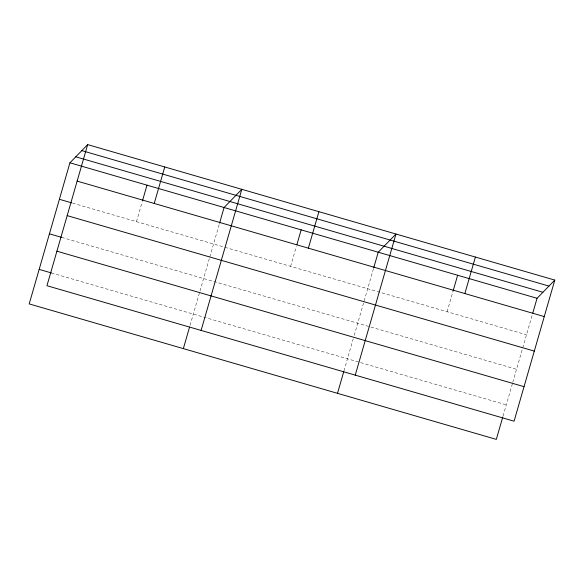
<?xml version="1.0" encoding="UTF-8"?>
<svg xmlns="http://www.w3.org/2000/svg" width="584" height="584" viewBox="0 0 584 584"><rect width="100%" height="100%" fill="white"/><g stroke="black" fill="none" stroke-linecap="round" stroke-linejoin="round"><path stroke-width="0.44" stroke-dasharray="2.92 2.19" d="M136.466 221.657L142.24 201.67M190.077 325.317L209.561 257.814M209.809 256.953L219.314 224.022M290.62 266.362L296.387 246.375M343.976 370.884L353.225 338.851M354.225 335.384L373.461 268.728M447.103 311.747L453.126 290.89M503.05 416.085L512.548 383.177M512.796 382.308L532.287 314.791M72.533 203.108L224.052 247.054M224.928 247.309L526.52 334.778M61.692 237.381L516.555 369.3M51.428 272.947L506.284 404.865"/><path stroke-width="0.88" d="M87.68 144.613L46.946 285.715L514.073 421.195L554.8 280.086L87.68 144.613L69.927 162.805L29.2 303.914L496.32 439.387L502.802 416.947M142.489 200.801L147 185.157M154.22 203.466L164.754 166.966M183.354 348.619L189.581 327.04M219.562 223.154L224.081 207.51L241.827 189.318L201.1 330.427M296.891 244.638L301.154 229.87M308.367 248.171L318.901 211.671M337.501 393.324L343.728 371.745M373.716 267.859L378.228 252.222L395.981 234.031L355.247 375.132M453.126 290.89L457.637 275.254M464.857 293.555L475.391 257.062M532.79 313.053L537.054 298.285L554.8 280.086M81.818 150.621L548.945 286.094M75.781 156.804L542.908 292.277M69.927 162.805L537.054 298.285M77.146 181.106L544.266 316.586M59.393 199.297L71.657 202.86M67.182 215.627L534.302 351.108M49.428 233.819L61.692 237.381M56.911 251.2L524.038 386.674M39.164 269.392L51.428 272.947"/></g></svg>
